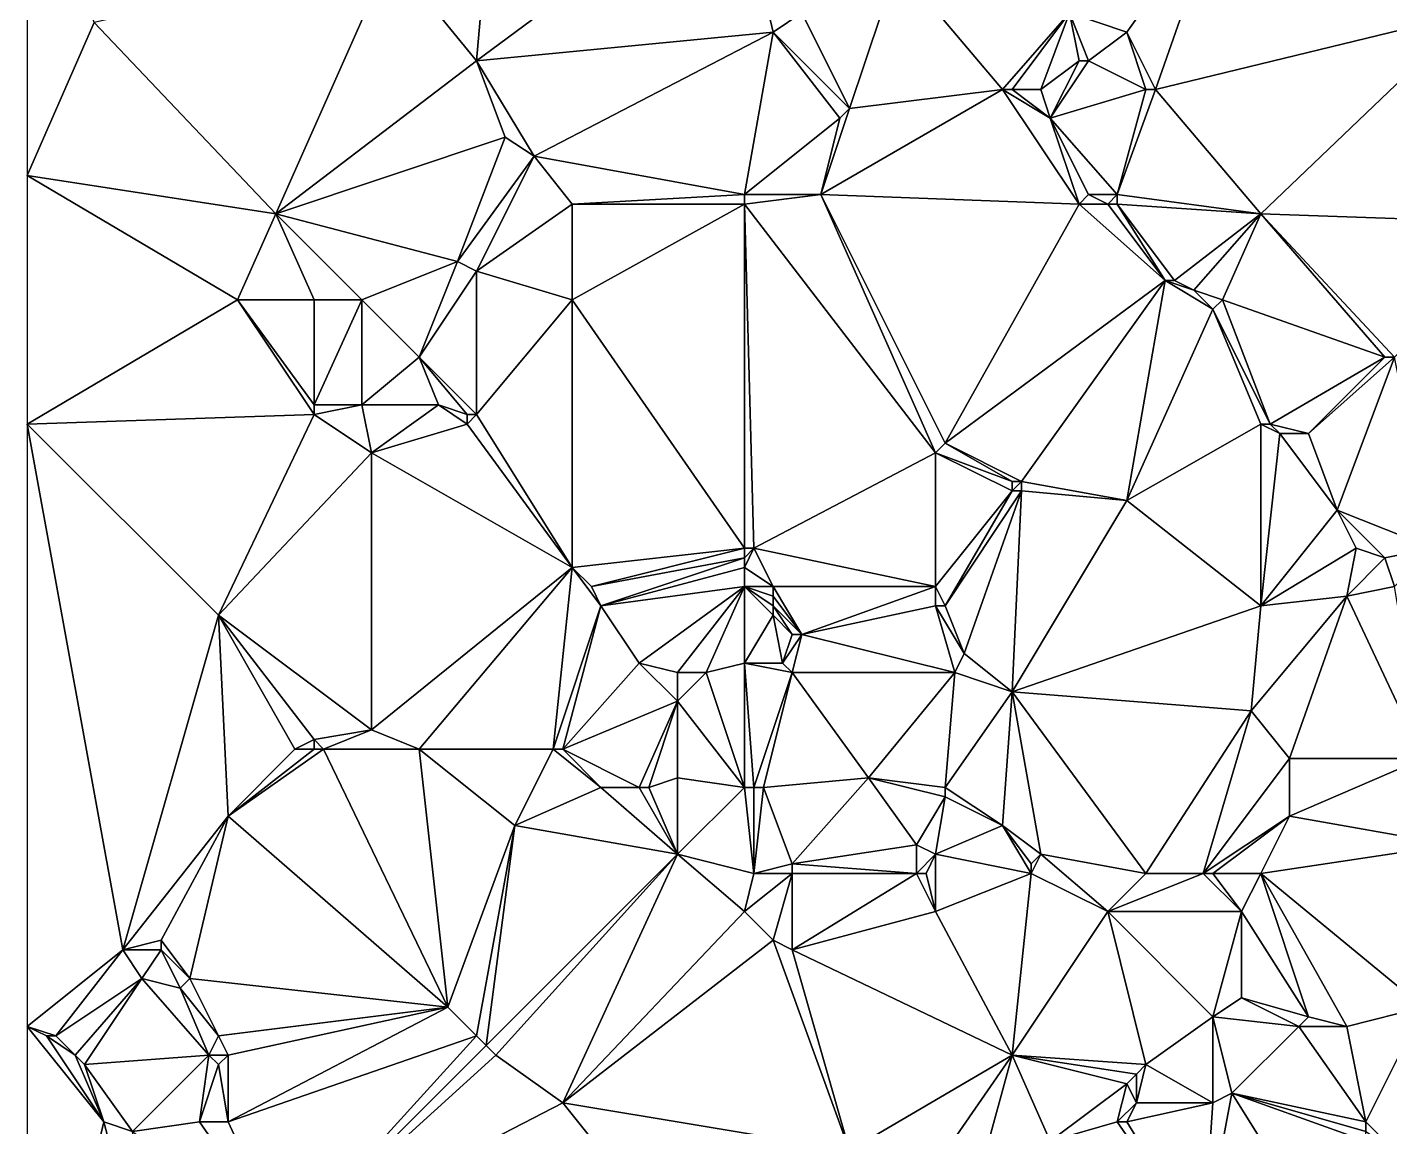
# Model space of a CAD drawing. Extents: x 2679276 to 2679656, y 1246784 to 1247152.
# Drawn here: x 2679276.2 to 2679347.5, y 1246981.5 to 1247039 of the extents above; entities that cross this region are included whole.
import ezdxf

# ---------------------------------------------------------------- set-up
doc = ezdxf.new("R2010")
doc.units = 0

msp = doc.modelspace()

# ---------------------------------------------------------------- linework, layer by layer
for points in [[(2679279.75, 1247039.25, 456.364), (2679276.25, 1247049.25, 454.935), (2679276.25, 1247031.25, 457.599)], [(2679299.75, 1247037.25, 454.81), (2679300.75, 1247048.75, 453.675), (2679295.25, 1247042.75, 454.853)], [(2679313.25, 1247047.25, 452.875), (2679300.75, 1247048.75, 453.675), (2679299.75, 1247037.25, 454.81)], [(2679313.25, 1247047.25, 452.875), (2679299.75, 1247037.25, 454.81), (2679315.25, 1247038.75, 452.786)], [(2679313.25, 1247047.25, 452.875), (2679315.25, 1247038.75, 452.786), (2679316.75, 1247039.75, 452.305)], [(2679333.75, 1247038.75, 450.535), (2679338.75, 1247045.75, 450.474), (2679330.75, 1247039.75, 450.543)], [(2679333.75, 1247038.75, 450.535), (2679335.25, 1247035.75, 450.456), (2679338.75, 1247045.75, 450.474)], [(2679335.25, 1247035.75, 450.456), (2679351.75, 1247039.75, 450.014), (2679338.75, 1247045.75, 450.474)], [(2679289.25, 1247029.25, 456.202), (2679295.25, 1247042.75, 454.853), (2679279.75, 1247039.25, 456.364)], [(2679299.75, 1247037.25, 454.81), (2679295.25, 1247042.75, 454.853), (2679289.25, 1247029.25, 456.202)], [(2679321.75, 1247042.25, 450.937), (2679316.75, 1247039.75, 452.305), (2679319.25, 1247034.75, 453.127)], [(2679327.25, 1247035.75, 452.398), (2679321.75, 1247042.25, 450.937), (2679319.25, 1247034.75, 453.127)], [(2679321.75, 1247042.25, 450.937), (2679327.25, 1247035.75, 452.398), (2679330.75, 1247039.75, 450.543)], [(2679315.25, 1247038.75, 452.786), (2679319.25, 1247034.75, 453.127), (2679316.75, 1247039.75, 452.305)], [(2679327.75, 1247035.75, 452.351), (2679330.75, 1247039.75, 450.543), (2679327.25, 1247035.75, 452.398)], [(2679327.75, 1247035.75, 452.351), (2679329.25, 1247035.75, 452.185), (2679330.75, 1247039.75, 450.543)], [(2679330.75, 1247039.75, 450.543), (2679329.25, 1247035.75, 452.185), (2679331.25, 1247037.25, 451.36)], [(2679331.25, 1247037.25, 451.36), (2679331.75, 1247037.25, 451.235), (2679330.75, 1247039.75, 450.543)], [(2679333.75, 1247038.75, 450.535), (2679330.75, 1247039.75, 450.543), (2679331.75, 1247037.25, 451.235)], [(2679340.75, 1247029.25, 450.413), (2679351.75, 1247039.75, 450.014), (2679335.25, 1247035.75, 450.456)], [(2679340.75, 1247029.25, 450.413), (2679354.75, 1247028.75, 449.983), (2679351.75, 1247039.75, 450.014)], [(2679279.75, 1247039.25, 456.364), (2679276.25, 1247031.25, 457.599), (2679289.25, 1247029.25, 456.202)], [(2679302.75, 1247032.25, 454.954), (2679315.25, 1247038.75, 452.786), (2679299.75, 1247037.25, 454.81)], [(2679313.75, 1247030.25, 454.367), (2679315.25, 1247038.75, 452.786), (2679302.75, 1247032.25, 454.954)], [(2679313.75, 1247030.25, 454.367), (2679318.75, 1247034.25, 453.251), (2679315.25, 1247038.75, 452.786)], [(2679319.25, 1247034.75, 453.127), (2679315.25, 1247038.75, 452.786), (2679318.75, 1247034.25, 453.251)], [(2679334.75, 1247035.75, 450.552), (2679333.75, 1247038.75, 450.535), (2679331.75, 1247037.25, 451.235)], [(2679334.75, 1247035.75, 450.552), (2679335.25, 1247035.75, 450.456), (2679333.75, 1247038.75, 450.535)], [(2679299.75, 1247037.25, 454.81), (2679289.25, 1247029.25, 456.202), (2679301.25, 1247033.25, 454.978)], [(2679302.75, 1247032.25, 454.954), (2679299.75, 1247037.25, 454.81), (2679301.25, 1247033.25, 454.978)], [(2679329.25, 1247035.75, 452.185), (2679329.75, 1247034.25, 452.347), (2679331.25, 1247037.25, 451.36)], [(2679334.75, 1247035.75, 450.552), (2679331.75, 1247037.25, 451.235), (2679329.75, 1247034.25, 452.347)], [(2679331.25, 1247037.25, 451.36), (2679329.75, 1247034.25, 452.347), (2679331.75, 1247037.25, 451.235)], [(2679317.75, 1247030.25, 453.561), (2679327.25, 1247035.75, 452.398), (2679319.25, 1247034.75, 453.127)], [(2679331.25, 1247029.75, 452.618), (2679327.25, 1247035.75, 452.398), (2679317.75, 1247030.25, 453.561)], [(2679331.25, 1247029.75, 452.618), (2679329.75, 1247034.25, 452.347), (2679327.25, 1247035.75, 452.398)], [(2679327.75, 1247035.75, 452.351), (2679327.25, 1247035.75, 452.398), (2679329.75, 1247034.25, 452.347)], [(2679329.25, 1247035.75, 452.185), (2679327.75, 1247035.75, 452.351), (2679329.75, 1247034.25, 452.347)], [(2679334.75, 1247035.75, 450.552), (2679329.75, 1247034.25, 452.347), (2679333.25, 1247030.25, 452.181)], [(2679334.75, 1247035.75, 450.552), (2679333.25, 1247030.25, 452.181), (2679335.25, 1247035.75, 450.456)], [(2679335.25, 1247035.75, 450.456), (2679333.25, 1247030.25, 452.181), (2679340.75, 1247029.25, 450.413)], [(2679317.75, 1247030.25, 453.561), (2679319.25, 1247034.75, 453.127), (2679318.75, 1247034.25, 453.251)], [(2679313.75, 1247030.25, 454.367), (2679317.75, 1247030.25, 453.561), (2679318.75, 1247034.25, 453.251)], [(2679331.75, 1247030.25, 452.49), (2679333.25, 1247030.25, 452.181), (2679329.75, 1247034.25, 452.347)], [(2679331.25, 1247029.75, 452.618), (2679331.75, 1247030.25, 452.49), (2679329.75, 1247034.25, 452.347)], [(2679301.25, 1247033.25, 454.978), (2679289.25, 1247029.25, 456.202), (2679298.75, 1247026.75, 455.319)], [(2679302.75, 1247032.25, 454.954), (2679301.25, 1247033.25, 454.978), (2679298.75, 1247026.75, 455.319)], [(2679298.75, 1247026.75, 455.319), (2679299.75, 1247026.25, 455.35), (2679302.75, 1247032.25, 454.954)], [(2679304.75, 1247029.75, 455.024), (2679302.75, 1247032.25, 454.954), (2679299.75, 1247026.25, 455.35)], [(2679302.75, 1247032.25, 454.954), (2679304.75, 1247029.75, 455.024), (2679313.75, 1247030.25, 454.367)], [(2679287.25, 1247024.75, 456.756), (2679289.25, 1247029.25, 456.202), (2679276.25, 1247031.25, 457.599)], [(2679276.25, 1247031.25, 457.599), (2679276.25, 1247018.25, 458.234), (2679287.25, 1247024.75, 456.756)], [(2679304.75, 1247024.75, 455.205), (2679304.75, 1247029.75, 455.024), (2679299.75, 1247026.25, 455.35)], [(2679313.75, 1247029.75, 454.412), (2679313.75, 1247030.25, 454.367), (2679304.75, 1247029.75, 455.024)], [(2679313.75, 1247029.75, 454.412), (2679304.75, 1247029.75, 455.024), (2679304.75, 1247024.75, 455.205)], [(2679304.75, 1247024.75, 455.205), (2679313.75, 1247011.75, 455.449), (2679313.75, 1247029.75, 454.412)], [(2679313.75, 1247029.75, 454.412), (2679317.75, 1247030.25, 453.561), (2679313.75, 1247030.25, 454.367)], [(2679313.75, 1247029.75, 454.412), (2679323.75, 1247016.75, 454.56), (2679317.75, 1247030.25, 453.561)], [(2679323.75, 1247016.75, 454.56), (2679313.75, 1247029.75, 454.412), (2679314.25, 1247011.75, 455.402)], [(2679314.25, 1247011.75, 455.402), (2679313.75, 1247029.75, 454.412), (2679313.75, 1247011.75, 455.449)], [(2679331.25, 1247029.75, 452.618), (2679317.75, 1247030.25, 453.561), (2679324.25, 1247017.25, 454.476)], [(2679324.25, 1247017.25, 454.476), (2679317.75, 1247030.25, 453.561), (2679323.75, 1247016.75, 454.56)], [(2679331.25, 1247029.75, 452.618), (2679324.25, 1247017.25, 454.476), (2679335.75, 1247025.75, 452.226)], [(2679331.75, 1247030.25, 452.49), (2679331.25, 1247029.75, 452.618), (2679332.75, 1247029.75, 452.352)], [(2679331.25, 1247029.75, 452.618), (2679335.75, 1247025.75, 452.226), (2679332.75, 1247029.75, 452.352)], [(2679331.75, 1247030.25, 452.49), (2679332.75, 1247029.75, 452.352), (2679333.25, 1247030.25, 452.181)], [(2679333.25, 1247029.75, 452.244), (2679333.25, 1247030.25, 452.181), (2679332.75, 1247029.75, 452.352)], [(2679332.75, 1247029.75, 452.352), (2679335.75, 1247025.75, 452.226), (2679333.25, 1247029.75, 452.244)], [(2679333.25, 1247029.75, 452.244), (2679340.75, 1247029.25, 450.413), (2679333.25, 1247030.25, 452.181)], [(2679340.75, 1247029.25, 450.413), (2679333.25, 1247029.75, 452.244), (2679336.25, 1247025.75, 452.158)], [(2679336.25, 1247025.75, 452.158), (2679333.25, 1247029.75, 452.244), (2679335.75, 1247025.75, 452.226)], [(2679289.25, 1247029.25, 456.202), (2679287.25, 1247024.75, 456.756), (2679291.25, 1247024.75, 455.701)], [(2679293.75, 1247024.75, 454.95), (2679298.75, 1247026.75, 455.319), (2679289.25, 1247029.25, 456.202)], [(2679293.75, 1247024.75, 454.95), (2679289.25, 1247029.25, 456.202), (2679291.25, 1247024.75, 455.701)], [(2679340.75, 1247029.25, 450.413), (2679336.25, 1247025.75, 452.158), (2679337.25, 1247025.25, 452.098)], [(2679340.75, 1247029.25, 450.413), (2679337.25, 1247025.25, 452.098), (2679338.75, 1247024.75, 451.967)], [(2679347.25, 1247021.75, 450.358), (2679340.75, 1247029.25, 450.413), (2679338.75, 1247024.75, 451.967)], [(2679347.25, 1247021.75, 450.358), (2679347.75, 1247021.75, 450.304), (2679340.75, 1247029.25, 450.413)], [(2679354.75, 1247028.75, 449.983), (2679340.75, 1247029.25, 450.413), (2679347.75, 1247021.75, 450.304)], [(2679298.75, 1247026.75, 455.319), (2679293.75, 1247024.75, 454.95), (2679296.75, 1247021.75, 455.6)], [(2679298.75, 1247026.75, 455.319), (2679296.75, 1247021.75, 455.6), (2679299.75, 1247026.25, 455.35)], [(2679296.75, 1247021.75, 455.6), (2679299.75, 1247018.75, 456.511), (2679299.75, 1247026.25, 455.35)], [(2679304.75, 1247024.75, 455.205), (2679299.75, 1247026.25, 455.35), (2679299.75, 1247018.75, 456.511)], [(2679328.25, 1247015.25, 454.344), (2679335.75, 1247025.75, 452.226), (2679324.25, 1247017.25, 454.476)], [(2679328.25, 1247015.25, 454.344), (2679333.75, 1247014.25, 453.84), (2679335.75, 1247025.75, 452.226)], [(2679333.75, 1247014.25, 453.84), (2679338.25, 1247024.25, 452.111), (2679335.75, 1247025.75, 452.226)], [(2679336.25, 1247025.75, 452.158), (2679335.75, 1247025.75, 452.226), (2679337.25, 1247025.25, 452.098)], [(2679337.25, 1247025.25, 452.098), (2679335.75, 1247025.75, 452.226), (2679338.25, 1247024.25, 452.111)], [(2679287.25, 1247024.75, 456.756), (2679276.25, 1247018.25, 458.234), (2679291.25, 1247018.75, 457.126)], [(2679287.25, 1247024.75, 456.756), (2679291.25, 1247019.25, 457.054), (2679291.25, 1247024.75, 455.701)], [(2679291.25, 1247019.25, 457.054), (2679287.25, 1247024.75, 456.756), (2679291.25, 1247018.75, 457.126)], [(2679291.25, 1247019.25, 457.054), (2679293.75, 1247024.75, 454.95), (2679291.25, 1247024.75, 455.701)], [(2679293.75, 1247024.75, 454.95), (2679291.25, 1247019.25, 457.054), (2679293.75, 1247019.25, 456.541)], [(2679293.75, 1247019.25, 456.541), (2679296.75, 1247021.75, 455.6), (2679293.75, 1247024.75, 454.95)], [(2679304.75, 1247010.75, 456.868), (2679304.75, 1247024.75, 455.205), (2679299.75, 1247018.75, 456.511)], [(2679304.75, 1247024.75, 455.205), (2679304.75, 1247010.75, 456.868), (2679313.75, 1247011.75, 455.449)], [(2679338.75, 1247024.75, 451.967), (2679337.25, 1247025.25, 452.098), (2679338.25, 1247024.25, 452.111)], [(2679338.75, 1247024.75, 451.967), (2679338.25, 1247024.25, 452.111), (2679341.25, 1247018.25, 452.72)], [(2679347.25, 1247021.75, 450.358), (2679338.75, 1247024.75, 451.967), (2679341.25, 1247018.25, 452.72)], [(2679340.75, 1247018.25, 452.746), (2679338.25, 1247024.25, 452.111), (2679333.75, 1247014.25, 453.84)], [(2679340.75, 1247018.25, 452.746), (2679341.25, 1247018.25, 452.72), (2679338.25, 1247024.25, 452.111)], [(2679296.75, 1247021.75, 455.6), (2679293.75, 1247019.25, 456.541), (2679297.75, 1247019.25, 456.287)], [(2679299.25, 1247018.75, 456.51), (2679296.75, 1247021.75, 455.6), (2679297.75, 1247019.25, 456.287)], [(2679299.25, 1247018.75, 456.51), (2679299.75, 1247018.75, 456.511), (2679296.75, 1247021.75, 455.6)], [(2679343.25, 1247017.75, 452.586), (2679347.25, 1247021.75, 450.358), (2679341.25, 1247018.25, 452.72)], [(2679343.25, 1247017.75, 452.586), (2679344.75, 1247013.75, 452.666), (2679347.75, 1247021.75, 450.304)], [(2679347.25, 1247021.75, 450.358), (2679343.25, 1247017.75, 452.586), (2679347.75, 1247021.75, 450.304)], [(2679349.75, 1247011.75, 452.106), (2679347.75, 1247021.75, 450.304), (2679344.75, 1247013.75, 452.666)], [(2679293.75, 1247019.25, 456.541), (2679291.25, 1247018.75, 457.126), (2679294.25, 1247016.75, 457.019)], [(2679291.25, 1247018.75, 457.126), (2679293.75, 1247019.25, 456.541), (2679291.25, 1247019.25, 457.054)], [(2679293.75, 1247019.25, 456.541), (2679294.25, 1247016.75, 457.019), (2679297.75, 1247019.25, 456.287)], [(2679299.25, 1247018.25, 456.565), (2679297.75, 1247019.25, 456.287), (2679294.25, 1247016.75, 457.019)], [(2679299.25, 1247018.75, 456.51), (2679297.75, 1247019.25, 456.287), (2679299.25, 1247018.25, 456.565)], [(2679286.25, 1247008.25, 458.168), (2679291.25, 1247018.75, 457.126), (2679276.25, 1247018.25, 458.234)], [(2679286.25, 1247008.25, 458.168), (2679276.25, 1247018.25, 458.234), (2679281.25, 1246990.75, 460.415)], [(2679276.25, 1246986.75, 461.567), (2679281.25, 1246990.75, 460.415), (2679276.25, 1247018.25, 458.234)], [(2679286.25, 1247008.25, 458.168), (2679294.25, 1247016.75, 457.019), (2679291.25, 1247018.75, 457.126)], [(2679299.25, 1247018.25, 456.565), (2679294.25, 1247016.75, 457.019), (2679304.75, 1247010.75, 456.868)], [(2679299.25, 1247018.25, 456.565), (2679304.75, 1247010.75, 456.868), (2679299.75, 1247018.75, 456.511)], [(2679299.25, 1247018.25, 456.565), (2679299.75, 1247018.75, 456.511), (2679299.25, 1247018.75, 456.51)], [(2679333.75, 1247014.25, 453.84), (2679340.75, 1247008.75, 453.093), (2679340.75, 1247018.25, 452.746)], [(2679341.25, 1247018.25, 452.72), (2679340.75, 1247018.25, 452.746), (2679341.75, 1247017.75, 452.75)], [(2679341.75, 1247017.75, 452.75), (2679340.75, 1247018.25, 452.746), (2679340.75, 1247008.75, 453.093)], [(2679343.25, 1247017.75, 452.586), (2679341.25, 1247018.25, 452.72), (2679341.75, 1247017.75, 452.75)], [(2679341.75, 1247017.75, 452.75), (2679340.75, 1247008.75, 453.093), (2679344.75, 1247013.75, 452.666)], [(2679343.25, 1247017.75, 452.586), (2679341.75, 1247017.75, 452.75), (2679344.75, 1247013.75, 452.666)], [(2679324.25, 1247017.25, 454.476), (2679323.75, 1247016.75, 454.56), (2679327.75, 1247015.25, 454.392)], [(2679327.75, 1247015.25, 454.392), (2679328.25, 1247015.25, 454.344), (2679324.25, 1247017.25, 454.476)], [(2679294.25, 1247002.25, 459.077), (2679294.25, 1247016.75, 457.019), (2679286.25, 1247008.25, 458.168)], [(2679294.25, 1247002.25, 459.077), (2679304.75, 1247010.75, 456.868), (2679294.25, 1247016.75, 457.019)], [(2679323.75, 1247016.75, 454.56), (2679314.25, 1247011.75, 455.402), (2679323.75, 1247009.75, 455.197)], [(2679323.75, 1247016.75, 454.56), (2679323.75, 1247009.75, 455.197), (2679327.75, 1247014.75, 454.436)], [(2679327.75, 1247014.75, 454.436), (2679327.75, 1247015.25, 454.392), (2679323.75, 1247016.75, 454.56)], [(2679324.25, 1247008.75, 455.239), (2679327.75, 1247014.75, 454.436), (2679323.75, 1247009.75, 455.197)], [(2679324.25, 1247008.75, 455.239), (2679325.25, 1247006.25, 455.323), (2679328.25, 1247014.75, 454.388)], [(2679327.75, 1247014.75, 454.436), (2679324.25, 1247008.75, 455.239), (2679328.25, 1247014.75, 454.388)], [(2679327.75, 1247004.25, 455.38), (2679328.25, 1247014.75, 454.388), (2679325.25, 1247006.25, 455.323)], [(2679328.25, 1247015.25, 454.344), (2679327.75, 1247014.75, 454.436), (2679328.25, 1247014.75, 454.388)], [(2679327.75, 1247014.75, 454.436), (2679328.25, 1247015.25, 454.344), (2679327.75, 1247015.25, 454.392)], [(2679328.25, 1247014.75, 454.388), (2679327.75, 1247004.25, 455.38), (2679333.75, 1247014.25, 453.84)], [(2679328.25, 1247015.25, 454.344), (2679328.25, 1247014.75, 454.388), (2679333.75, 1247014.25, 453.84)], [(2679340.75, 1247008.75, 453.093), (2679333.75, 1247014.25, 453.84), (2679327.75, 1247004.25, 455.38)], [(2679345.75, 1247011.75, 452.564), (2679344.75, 1247013.75, 452.666), (2679340.75, 1247008.75, 453.093)], [(2679349.75, 1247011.75, 452.106), (2679344.75, 1247013.75, 452.666), (2679347.25, 1247011.25, 452.385)], [(2679345.75, 1247011.75, 452.564), (2679347.25, 1247011.25, 452.385), (2679344.75, 1247013.75, 452.666)], [(2679304.75, 1247010.75, 456.868), (2679305.75, 1247009.75, 456.873), (2679313.75, 1247011.75, 455.449)], [(2679313.75, 1247011.25, 455.49), (2679313.75, 1247011.75, 455.449), (2679305.75, 1247009.75, 456.873)], [(2679305.75, 1247009.75, 456.873), (2679306.25, 1247008.75, 456.932), (2679313.75, 1247011.25, 455.49)], [(2679313.75, 1247010.75, 455.525), (2679313.75, 1247011.25, 455.49), (2679306.25, 1247008.75, 456.932)], [(2679314.25, 1247011.75, 455.402), (2679313.75, 1247011.75, 455.449), (2679313.75, 1247011.25, 455.49)], [(2679315.25, 1247009.75, 455.406), (2679314.25, 1247011.75, 455.402), (2679313.75, 1247010.75, 455.525)], [(2679313.75, 1247011.25, 455.49), (2679313.75, 1247010.75, 455.525), (2679314.25, 1247011.75, 455.402)], [(2679315.25, 1247009.75, 455.406), (2679323.75, 1247009.75, 455.197), (2679314.25, 1247011.75, 455.402)], [(2679345.25, 1247009.25, 452.586), (2679345.75, 1247011.75, 452.564), (2679340.75, 1247008.75, 453.093)], [(2679345.25, 1247009.25, 452.586), (2679347.25, 1247011.25, 452.385), (2679345.75, 1247011.75, 452.564)], [(2679347.75, 1247009.75, 452.38), (2679347.25, 1247011.25, 452.385), (2679345.25, 1247009.25, 452.586)], [(2679347.25, 1247011.25, 452.385), (2679347.75, 1247009.75, 452.38), (2679349.75, 1247011.75, 452.106)], [(2679294.25, 1247002.25, 459.077), (2679296.75, 1247001.25, 458.983), (2679304.75, 1247010.75, 456.868)], [(2679304.75, 1247010.75, 456.868), (2679296.75, 1247001.25, 458.983), (2679303.75, 1247001.25, 457.658)], [(2679304.75, 1247010.75, 456.868), (2679303.75, 1247001.25, 457.658), (2679306.25, 1247008.75, 456.932)], [(2679305.75, 1247009.75, 456.873), (2679304.75, 1247010.75, 456.868), (2679306.25, 1247008.75, 456.932)], [(2679313.75, 1247009.75, 455.586), (2679313.75, 1247010.75, 455.525), (2679306.25, 1247008.75, 456.932)], [(2679313.75, 1247009.75, 455.586), (2679315.25, 1247009.75, 455.406), (2679313.75, 1247010.75, 455.525)], [(2679306.25, 1247008.75, 456.932), (2679308.25, 1247005.75, 456.976), (2679313.75, 1247009.75, 455.586)], [(2679310.25, 1247005.25, 456.706), (2679313.75, 1247009.75, 455.586), (2679308.25, 1247005.75, 456.976)], [(2679310.25, 1247005.25, 456.706), (2679311.75, 1247005.25, 456.397), (2679313.75, 1247009.75, 455.586)], [(2679313.75, 1247005.75, 455.932), (2679313.75, 1247009.75, 455.586), (2679311.75, 1247005.25, 456.397)], [(2679315.25, 1247009.75, 455.406), (2679313.75, 1247009.75, 455.586), (2679315.25, 1247009.25, 455.426)], [(2679313.75, 1247009.75, 455.586), (2679315.25, 1247008.75, 455.456), (2679315.25, 1247009.25, 455.426)], [(2679315.25, 1247008.25, 455.494), (2679313.75, 1247009.75, 455.586), (2679313.75, 1247005.75, 455.932)], [(2679315.25, 1247008.75, 455.456), (2679313.75, 1247009.75, 455.586), (2679315.25, 1247008.25, 455.494)], [(2679315.25, 1247009.75, 455.406), (2679315.25, 1247009.25, 455.426), (2679316.75, 1247007.25, 455.45)], [(2679315.25, 1247009.75, 455.406), (2679316.75, 1247007.25, 455.45), (2679323.75, 1247009.75, 455.197)], [(2679323.75, 1247008.75, 455.254), (2679323.75, 1247009.75, 455.197), (2679316.75, 1247007.25, 455.45)], [(2679323.75, 1247008.75, 455.254), (2679324.25, 1247008.75, 455.239), (2679323.75, 1247009.75, 455.197)], [(2679347.75, 1247009.75, 452.38), (2679345.25, 1247009.25, 452.586), (2679349.25, 1247000.75, 453.585)], [(2679315.25, 1247009.25, 455.426), (2679315.25, 1247008.75, 455.456), (2679316.75, 1247007.25, 455.45)], [(2679340.75, 1247008.75, 453.093), (2679340.25, 1247003.25, 454.082), (2679345.25, 1247009.25, 452.586)], [(2679342.25, 1247000.75, 454.086), (2679345.25, 1247009.25, 452.586), (2679340.25, 1247003.25, 454.082)], [(2679342.25, 1247000.75, 454.086), (2679349.25, 1247000.75, 453.585), (2679345.25, 1247009.25, 452.586)], [(2679286.75, 1246997.75, 459.675), (2679286.25, 1247008.25, 458.168), (2679281.25, 1246990.75, 460.415)], [(2679290.25, 1247001.25, 459.299), (2679286.25, 1247008.25, 458.168), (2679286.75, 1246997.75, 459.675)], [(2679286.25, 1247008.25, 458.168), (2679290.25, 1247001.25, 459.299), (2679291.25, 1247001.75, 459.229)], [(2679294.25, 1247002.25, 459.077), (2679286.25, 1247008.25, 458.168), (2679291.25, 1247001.75, 459.229)], [(2679304.25, 1247001.25, 457.592), (2679306.25, 1247008.75, 456.932), (2679303.75, 1247001.25, 457.658)], [(2679306.25, 1247008.75, 456.932), (2679304.25, 1247001.25, 457.592), (2679308.25, 1247005.75, 456.976)], [(2679315.75, 1247005.75, 455.612), (2679315.25, 1247008.25, 455.494), (2679313.75, 1247005.75, 455.932)], [(2679316.25, 1247007.25, 455.486), (2679316.75, 1247007.25, 455.45), (2679315.25, 1247008.75, 455.456)], [(2679315.25, 1247008.25, 455.494), (2679316.25, 1247007.25, 455.486), (2679315.25, 1247008.75, 455.456)], [(2679315.25, 1247008.25, 455.494), (2679315.75, 1247005.75, 455.612), (2679316.25, 1247007.25, 455.486)], [(2679323.75, 1247008.75, 455.254), (2679316.75, 1247007.25, 455.45), (2679324.75, 1247005.25, 455.355)], [(2679324.75, 1247005.25, 455.355), (2679325.25, 1247006.25, 455.323), (2679323.75, 1247008.75, 455.254)], [(2679324.25, 1247008.75, 455.239), (2679323.75, 1247008.75, 455.254), (2679325.25, 1247006.25, 455.323)], [(2679340.75, 1247008.75, 453.093), (2679327.75, 1247004.25, 455.38), (2679340.25, 1247003.25, 454.082)], [(2679316.25, 1247005.25, 455.583), (2679316.75, 1247007.25, 455.45), (2679315.75, 1247005.75, 455.612)], [(2679316.25, 1247007.25, 455.486), (2679315.75, 1247005.75, 455.612), (2679316.75, 1247007.25, 455.45)], [(2679316.25, 1247005.25, 455.583), (2679324.75, 1247005.25, 455.355), (2679316.75, 1247007.25, 455.45)], [(2679327.75, 1247004.25, 455.38), (2679325.25, 1247006.25, 455.323), (2679324.75, 1247005.25, 455.355)], [(2679308.25, 1247005.75, 456.976), (2679304.25, 1247001.25, 457.592), (2679310.25, 1247003.75, 456.775)], [(2679310.25, 1247005.25, 456.706), (2679308.25, 1247005.75, 456.976), (2679310.25, 1247003.75, 456.775)], [(2679313.75, 1247005.75, 455.932), (2679311.75, 1247005.25, 456.397), (2679313.75, 1246999.25, 455.662)], [(2679315.75, 1247005.75, 455.612), (2679313.75, 1247005.75, 455.932), (2679316.25, 1247005.25, 455.583)], [(2679313.75, 1246999.25, 455.662), (2679314.25, 1246999.25, 455.606), (2679313.75, 1247005.75, 455.932)], [(2679316.25, 1247005.25, 455.583), (2679313.75, 1247005.75, 455.932), (2679314.25, 1246999.25, 455.606)], [(2679310.25, 1247005.25, 456.706), (2679310.25, 1247003.75, 456.775), (2679311.75, 1247005.25, 456.397)], [(2679310.25, 1247003.75, 456.775), (2679313.75, 1246999.25, 455.662), (2679311.75, 1247005.25, 456.397)], [(2679314.75, 1246999.25, 455.58), (2679316.25, 1247005.25, 455.583), (2679314.25, 1246999.25, 455.606)], [(2679320.25, 1246999.75, 455.638), (2679316.25, 1247005.25, 455.583), (2679314.75, 1246999.25, 455.58)], [(2679320.25, 1246999.75, 455.638), (2679324.75, 1247005.25, 455.355), (2679316.25, 1247005.25, 455.583)], [(2679324.75, 1247005.25, 455.355), (2679320.25, 1246999.75, 455.638), (2679324.25, 1246999.25, 455.516)], [(2679324.75, 1247005.25, 455.355), (2679324.25, 1246999.25, 455.516), (2679327.75, 1247004.25, 455.38)], [(2679327.25, 1246997.25, 455.427), (2679327.75, 1247004.25, 455.38), (2679324.25, 1246999.25, 455.516)], [(2679327.25, 1246997.25, 455.427), (2679329.25, 1246995.75, 455.326), (2679327.75, 1247004.25, 455.38)], [(2679334.75, 1246994.75, 454.906), (2679327.75, 1247004.25, 455.38), (2679329.25, 1246995.75, 455.326)], [(2679327.75, 1247004.25, 455.38), (2679334.75, 1246994.75, 454.906), (2679340.25, 1247003.25, 454.082)], [(2679308.25, 1246999.25, 457.441), (2679310.25, 1247003.75, 456.775), (2679304.25, 1247001.25, 457.592)], [(2679308.75, 1246999.25, 457.356), (2679310.25, 1247003.75, 456.775), (2679308.25, 1246999.25, 457.441)], [(2679308.75, 1246999.25, 457.356), (2679310.25, 1246999.75, 456.917), (2679310.25, 1247003.75, 456.775)], [(2679310.25, 1246999.75, 456.917), (2679313.75, 1246999.25, 455.662), (2679310.25, 1247003.75, 456.775)], [(2679334.75, 1246994.75, 454.906), (2679337.75, 1246994.75, 454.653), (2679340.25, 1247003.25, 454.082)], [(2679342.25, 1247000.75, 454.086), (2679340.25, 1247003.25, 454.082), (2679337.75, 1246994.75, 454.653)], [(2679294.25, 1247002.25, 459.077), (2679291.25, 1247001.75, 459.229), (2679291.75, 1247001.25, 459.266)], [(2679296.75, 1247001.25, 458.983), (2679294.25, 1247002.25, 459.077), (2679291.75, 1247001.25, 459.266)], [(2679286.75, 1246997.75, 459.675), (2679298.25, 1246987.75, 459.482), (2679291.75, 1247001.25, 459.266)], [(2679291.25, 1247001.25, 459.282), (2679286.75, 1246997.75, 459.675), (2679291.75, 1247001.25, 459.266)], [(2679290.25, 1247001.25, 459.299), (2679286.75, 1246997.75, 459.675), (2679291.25, 1247001.25, 459.282)], [(2679291.25, 1247001.25, 459.282), (2679291.25, 1247001.75, 459.229), (2679290.25, 1247001.25, 459.299)], [(2679291.25, 1247001.25, 459.282), (2679291.75, 1247001.25, 459.266), (2679291.25, 1247001.75, 459.229)], [(2679291.75, 1247001.25, 459.266), (2679298.25, 1246987.75, 459.482), (2679296.75, 1247001.25, 458.983)], [(2679296.75, 1247001.25, 458.983), (2679301.75, 1246997.25, 458.262), (2679303.75, 1247001.25, 457.658)], [(2679301.75, 1246997.25, 458.262), (2679296.75, 1247001.25, 458.983), (2679298.25, 1246987.75, 459.482)], [(2679301.75, 1246997.25, 458.262), (2679306.25, 1246999.25, 457.656), (2679303.75, 1247001.25, 457.658)], [(2679304.25, 1247001.25, 457.592), (2679303.75, 1247001.25, 457.658), (2679306.25, 1246999.25, 457.656)], [(2679306.25, 1246999.25, 457.656), (2679308.25, 1246999.25, 457.441), (2679304.25, 1247001.25, 457.592)], [(2679342.25, 1246997.75, 454.314), (2679342.25, 1247000.75, 454.086), (2679337.75, 1246994.75, 454.653)], [(2679342.25, 1246997.75, 454.314), (2679349.25, 1247000.75, 453.585), (2679342.25, 1247000.75, 454.086)], [(2679349.25, 1247000.75, 453.585), (2679342.25, 1246997.75, 454.314), (2679350.75, 1246996.25, 453.405)], [(2679308.75, 1246999.25, 457.356), (2679310.25, 1246995.75, 457.811), (2679310.25, 1246999.75, 456.917)], [(2679313.75, 1246999.25, 455.662), (2679310.25, 1246999.75, 456.917), (2679310.25, 1246995.75, 457.811)], [(2679320.25, 1246999.75, 455.638), (2679314.75, 1246999.25, 455.58), (2679316.25, 1246995.25, 456.646)], [(2679320.25, 1246999.75, 455.638), (2679316.25, 1246995.25, 456.646), (2679322.75, 1246996.25, 456.507)], [(2679324.25, 1246999.25, 455.516), (2679320.25, 1246999.75, 455.638), (2679324.25, 1246998.75, 455.585)], [(2679322.75, 1246996.25, 456.507), (2679324.25, 1246998.75, 455.585), (2679320.25, 1246999.75, 455.638)], [(2679306.25, 1246999.25, 457.656), (2679301.75, 1246997.25, 458.262), (2679310.25, 1246995.75, 457.811)], [(2679306.25, 1246999.25, 457.656), (2679310.25, 1246995.75, 457.811), (2679308.25, 1246999.25, 457.441)], [(2679310.25, 1246995.75, 457.811), (2679308.75, 1246999.25, 457.356), (2679308.25, 1246999.25, 457.441)], [(2679310.25, 1246995.75, 457.811), (2679314.25, 1246994.75, 457.261), (2679313.75, 1246999.25, 455.662)], [(2679314.25, 1246999.25, 455.606), (2679313.75, 1246999.25, 455.662), (2679314.25, 1246994.75, 457.261)], [(2679314.75, 1246999.25, 455.58), (2679314.25, 1246994.75, 457.261), (2679316.25, 1246995.25, 456.646)], [(2679314.25, 1246999.25, 455.606), (2679314.25, 1246994.75, 457.261), (2679314.75, 1246999.25, 455.58)], [(2679327.25, 1246997.25, 455.427), (2679324.25, 1246999.25, 455.516), (2679324.25, 1246998.75, 455.585)], [(2679323.75, 1246995.75, 456.544), (2679324.25, 1246998.75, 455.585), (2679322.75, 1246996.25, 456.507)], [(2679323.75, 1246995.75, 456.544), (2679327.25, 1246997.25, 455.427), (2679324.25, 1246998.75, 455.585)], [(2679286.75, 1246997.75, 459.675), (2679281.25, 1246990.75, 460.415), (2679283.25, 1246991.25, 460.142)], [(2679286.75, 1246997.75, 459.675), (2679283.25, 1246991.25, 460.142), (2679284.75, 1246989.25, 460.097)], [(2679286.75, 1246997.75, 459.675), (2679284.75, 1246989.25, 460.097), (2679298.25, 1246987.75, 459.482)], [(2679338.25, 1246994.75, 454.615), (2679342.25, 1246997.75, 454.314), (2679337.75, 1246994.75, 454.653)], [(2679342.25, 1246997.75, 454.314), (2679338.25, 1246994.75, 454.615), (2679340.75, 1246994.75, 454.423)], [(2679342.25, 1246997.75, 454.314), (2679340.75, 1246994.75, 454.423), (2679350.75, 1246996.25, 453.405)], [(2679301.75, 1246997.25, 458.262), (2679298.25, 1246987.75, 459.482), (2679299.75, 1246986.25, 459.505)], [(2679299.75, 1246986.25, 459.505), (2679300.25, 1246985.75, 459.493), (2679301.75, 1246997.25, 458.262)], [(2679310.25, 1246995.75, 457.811), (2679301.75, 1246997.25, 458.262), (2679300.25, 1246985.75, 459.493)], [(2679323.75, 1246995.75, 456.544), (2679328.75, 1246994.75, 455.394), (2679327.25, 1246997.25, 455.427)], [(2679328.75, 1246995.25, 455.383), (2679327.25, 1246997.25, 455.427), (2679328.75, 1246994.75, 455.394)], [(2679329.25, 1246995.75, 455.326), (2679327.25, 1246997.25, 455.427), (2679328.75, 1246995.25, 455.383)], [(2679322.75, 1246996.25, 456.507), (2679316.25, 1246995.25, 456.646), (2679322.75, 1246994.75, 456.931)], [(2679322.75, 1246994.75, 456.931), (2679323.75, 1246995.75, 456.544), (2679322.75, 1246996.25, 456.507)], [(2679349.25, 1246987.75, 452.813), (2679350.75, 1246996.25, 453.405), (2679340.75, 1246994.75, 454.423)], [(2679300.75, 1246985.25, 459.478), (2679310.25, 1246995.75, 457.811), (2679300.25, 1246985.75, 459.493)], [(2679300.75, 1246985.25, 459.478), (2679304.25, 1246982.75, 459.334), (2679310.25, 1246995.75, 457.811)], [(2679313.75, 1246992.75, 457.965), (2679310.25, 1246995.75, 457.811), (2679304.25, 1246982.75, 459.334)], [(2679314.25, 1246994.75, 457.261), (2679310.25, 1246995.75, 457.811), (2679313.75, 1246992.75, 457.965)], [(2679323.25, 1246994.75, 456.891), (2679323.75, 1246995.75, 456.544), (2679322.75, 1246994.75, 456.931)], [(2679323.25, 1246994.75, 456.891), (2679323.75, 1246992.75, 457.162), (2679323.75, 1246995.75, 456.544)], [(2679323.75, 1246992.75, 457.162), (2679328.75, 1246994.75, 455.394), (2679323.75, 1246995.75, 456.544)], [(2679328.75, 1246995.25, 455.383), (2679328.75, 1246994.75, 455.394), (2679329.25, 1246995.75, 455.326)], [(2679332.75, 1246992.75, 455.015), (2679329.25, 1246995.75, 455.326), (2679328.75, 1246994.75, 455.394)], [(2679332.75, 1246992.75, 455.015), (2679334.75, 1246994.75, 454.906), (2679329.25, 1246995.75, 455.326)], [(2679313.75, 1246992.75, 457.965), (2679315.25, 1246991.25, 458.072), (2679316.25, 1246994.75, 456.847)], [(2679314.25, 1246994.75, 457.261), (2679313.75, 1246992.75, 457.965), (2679316.25, 1246994.75, 456.847)], [(2679316.25, 1246994.75, 456.847), (2679316.25, 1246995.25, 456.646), (2679314.25, 1246994.75, 457.261)], [(2679315.25, 1246991.25, 458.072), (2679316.25, 1246990.75, 458.032), (2679316.25, 1246994.75, 456.847)], [(2679316.25, 1246994.75, 456.847), (2679322.75, 1246994.75, 456.931), (2679316.25, 1246995.25, 456.646)], [(2679323.75, 1246992.75, 457.162), (2679322.75, 1246994.75, 456.931), (2679316.25, 1246990.75, 458.032)], [(2679322.75, 1246994.75, 456.931), (2679316.25, 1246994.75, 456.847), (2679316.25, 1246990.75, 458.032)], [(2679322.75, 1246994.75, 456.931), (2679323.75, 1246992.75, 457.162), (2679323.25, 1246994.75, 456.891)], [(2679327.75, 1246985.25, 457.325), (2679328.75, 1246994.75, 455.394), (2679323.75, 1246992.75, 457.162)], [(2679327.75, 1246985.25, 457.325), (2679332.75, 1246992.75, 455.015), (2679328.75, 1246994.75, 455.394)], [(2679337.75, 1246994.75, 454.653), (2679332.75, 1246992.75, 455.015), (2679339.75, 1246992.75, 454.226)], [(2679332.75, 1246992.75, 455.015), (2679337.75, 1246994.75, 454.653), (2679334.75, 1246994.75, 454.906)], [(2679338.25, 1246994.75, 454.615), (2679337.75, 1246994.75, 454.653), (2679339.75, 1246992.75, 454.226)], [(2679340.75, 1246994.75, 454.423), (2679338.25, 1246994.75, 454.615), (2679339.75, 1246992.75, 454.226)], [(2679340.75, 1246994.75, 454.423), (2679339.75, 1246992.75, 454.226), (2679343.25, 1246987.25, 453.732)], [(2679343.25, 1246987.25, 453.732), (2679345.25, 1246986.75, 453.433), (2679340.75, 1246994.75, 454.423)], [(2679345.25, 1246986.75, 453.433), (2679349.25, 1246987.75, 452.813), (2679340.75, 1246994.75, 454.423)], [(2679315.25, 1246991.25, 458.072), (2679313.75, 1246992.75, 457.965), (2679304.25, 1246982.75, 459.334)], [(2679323.75, 1246992.75, 457.162), (2679316.25, 1246990.75, 458.032), (2679327.75, 1246985.25, 457.325)], [(2679332.75, 1246992.75, 455.015), (2679327.75, 1246985.25, 457.325), (2679334.75, 1246984.75, 455.593)], [(2679332.75, 1246992.75, 455.015), (2679338.25, 1246987.25, 454.592), (2679339.75, 1246992.75, 454.226)], [(2679332.75, 1246992.75, 455.015), (2679334.75, 1246984.75, 455.593), (2679338.25, 1246987.25, 454.592)], [(2679339.75, 1246988.25, 454.162), (2679339.75, 1246992.75, 454.226), (2679338.25, 1246987.25, 454.592)], [(2679339.75, 1246988.25, 454.162), (2679343.25, 1246987.25, 453.732), (2679339.75, 1246992.75, 454.226)], [(2679281.25, 1246990.75, 460.415), (2679283.25, 1246990.75, 460.175), (2679283.25, 1246991.25, 460.142)], [(2679283.25, 1246990.75, 460.175), (2679284.75, 1246989.25, 460.097), (2679283.25, 1246991.25, 460.142)], [(2679304.25, 1246982.75, 459.334), (2679319.25, 1246980.25, 458.492), (2679315.25, 1246991.25, 458.072)], [(2679316.25, 1246990.75, 458.032), (2679315.25, 1246991.25, 458.072), (2679319.25, 1246980.25, 458.492)], [(2679276.25, 1246986.75, 461.567), (2679277.75, 1246986.25, 461.486), (2679281.25, 1246990.75, 460.415)], [(2679282.25, 1246989.25, 460.422), (2679281.25, 1246990.75, 460.415), (2679277.75, 1246986.25, 461.486)], [(2679281.25, 1246990.75, 460.415), (2679282.25, 1246989.25, 460.422), (2679283.25, 1246990.75, 460.175)], [(2679282.25, 1246989.25, 460.422), (2679284.25, 1246988.75, 460.179), (2679283.25, 1246990.75, 460.175)], [(2679284.75, 1246989.25, 460.097), (2679283.25, 1246990.75, 460.175), (2679284.25, 1246988.75, 460.179)], [(2679327.75, 1246985.25, 457.325), (2679316.25, 1246990.75, 458.032), (2679319.25, 1246980.25, 458.492)], [(2679277.75, 1246986.25, 461.486), (2679278.75, 1246985.25, 461.463), (2679282.25, 1246989.25, 460.422)], [(2679278.75, 1246985.25, 461.463), (2679279.25, 1246984.75, 461.442), (2679282.25, 1246989.25, 460.422)], [(2679279.25, 1246984.75, 461.442), (2679285.75, 1246985.25, 460.188), (2679282.25, 1246989.25, 460.422)], [(2679282.25, 1246989.25, 460.422), (2679285.75, 1246985.25, 460.188), (2679284.25, 1246988.75, 460.179)], [(2679284.75, 1246989.25, 460.097), (2679284.25, 1246988.75, 460.179), (2679286.25, 1246986.25, 460.078)], [(2679286.25, 1246986.25, 460.078), (2679298.25, 1246987.75, 459.482), (2679284.75, 1246989.25, 460.097)], [(2679285.75, 1246985.25, 460.188), (2679286.25, 1246986.25, 460.078), (2679284.25, 1246988.75, 460.179)], [(2679286.25, 1246986.25, 460.078), (2679286.75, 1246985.25, 460.075), (2679298.25, 1246987.75, 459.482)], [(2679298.25, 1246987.75, 459.482), (2679286.75, 1246981.75, 460.167), (2679299.75, 1246986.25, 459.505)], [(2679286.75, 1246985.25, 460.075), (2679286.75, 1246981.75, 460.167), (2679298.25, 1246987.75, 459.482)], [(2679339.75, 1246988.25, 454.162), (2679338.25, 1246987.25, 454.592), (2679342.75, 1246986.75, 453.912)], [(2679342.75, 1246986.75, 453.912), (2679343.25, 1246987.25, 453.732), (2679339.75, 1246988.25, 454.162)], [(2679349.25, 1246987.75, 452.813), (2679345.25, 1246986.75, 453.433), (2679346.25, 1246981.75, 454.088)], [(2679346.25, 1246981.75, 454.088), (2679347.75, 1246980.25, 454.417), (2679349.25, 1246987.75, 452.813)], [(2679334.75, 1246984.75, 455.593), (2679338.25, 1246982.75, 455.913), (2679338.25, 1246987.25, 454.592)], [(2679339.25, 1246983.25, 455.719), (2679338.25, 1246987.25, 454.592), (2679338.25, 1246982.75, 455.913)], [(2679339.25, 1246983.25, 455.719), (2679342.75, 1246986.75, 453.912), (2679338.25, 1246987.25, 454.592)], [(2679342.75, 1246986.75, 453.912), (2679345.25, 1246986.75, 453.433), (2679343.25, 1246987.25, 453.732)], [(2679276.25, 1246964.75, 462.209), (2679280.25, 1246981.75, 461.541), (2679276.25, 1246986.75, 461.567)], [(2679276.25, 1246986.75, 461.567), (2679280.25, 1246981.75, 461.541), (2679277.25, 1246986.25, 461.529)], [(2679277.75, 1246986.25, 461.486), (2679276.25, 1246986.75, 461.567), (2679277.25, 1246986.25, 461.529)], [(2679278.75, 1246985.25, 461.463), (2679277.25, 1246986.25, 461.529), (2679280.25, 1246981.75, 461.541)], [(2679277.75, 1246986.25, 461.486), (2679277.25, 1246986.25, 461.529), (2679278.75, 1246985.25, 461.463)], [(2679286.75, 1246985.25, 460.075), (2679286.25, 1246986.25, 460.078), (2679285.75, 1246985.25, 460.188)], [(2679286.75, 1246981.75, 460.167), (2679289.75, 1246975.25, 460.2), (2679299.75, 1246986.25, 459.505)], [(2679299.75, 1246986.25, 459.505), (2679289.75, 1246975.25, 460.2), (2679300.25, 1246985.75, 459.493)], [(2679346.25, 1246981.75, 454.088), (2679342.75, 1246986.75, 453.912), (2679339.25, 1246983.25, 455.719)], [(2679345.25, 1246986.75, 453.433), (2679342.75, 1246986.75, 453.912), (2679346.25, 1246981.75, 454.088)], [(2679289.75, 1246975.25, 460.2), (2679300.75, 1246985.25, 459.478), (2679300.25, 1246985.75, 459.493)], [(2679278.75, 1246985.25, 461.463), (2679280.25, 1246981.75, 461.541), (2679279.25, 1246984.75, 461.442)], [(2679285.75, 1246985.25, 460.188), (2679279.25, 1246984.75, 461.442), (2679281.75, 1246981.25, 461.378)], [(2679280.25, 1246981.75, 461.541), (2679281.75, 1246981.25, 461.378), (2679279.25, 1246984.75, 461.442)], [(2679285.75, 1246985.25, 460.188), (2679281.75, 1246981.25, 461.378), (2679285.25, 1246981.75, 460.42)], [(2679285.75, 1246985.25, 460.188), (2679285.25, 1246981.75, 460.42), (2679286.25, 1246984.75, 460.148)], [(2679286.75, 1246981.75, 460.167), (2679286.25, 1246984.75, 460.148), (2679285.25, 1246981.75, 460.42)], [(2679286.75, 1246985.25, 460.075), (2679285.75, 1246985.25, 460.188), (2679286.25, 1246984.75, 460.148)], [(2679286.75, 1246981.75, 460.167), (2679286.75, 1246985.25, 460.075), (2679286.25, 1246984.75, 460.148)], [(2679300.75, 1246985.25, 459.478), (2679289.75, 1246975.25, 460.2), (2679304.25, 1246982.75, 459.334)], [(2679327.75, 1246985.25, 457.325), (2679319.25, 1246980.25, 458.492), (2679323.25, 1246978.75, 457.622)], [(2679327.75, 1246985.25, 457.325), (2679323.25, 1246978.75, 457.622), (2679326.25, 1246979.75, 457.204)], [(2679327.75, 1246985.25, 457.325), (2679326.25, 1246979.75, 457.204), (2679329.75, 1246980.75, 457.161)], [(2679327.75, 1246985.25, 457.325), (2679329.75, 1246980.75, 457.161), (2679333.75, 1246983.75, 455.877)], [(2679334.25, 1246984.25, 455.739), (2679327.75, 1246985.25, 457.325), (2679333.75, 1246983.75, 455.877)], [(2679334.25, 1246984.25, 455.739), (2679334.75, 1246984.75, 455.593), (2679327.75, 1246985.25, 457.325)], [(2679338.25, 1246982.75, 455.913), (2679334.75, 1246984.75, 455.593), (2679334.25, 1246982.75, 455.958)], [(2679334.25, 1246984.25, 455.739), (2679334.25, 1246982.75, 455.958), (2679334.75, 1246984.75, 455.593)], [(2679334.25, 1246984.25, 455.739), (2679333.75, 1246983.75, 455.877), (2679334.25, 1246982.75, 455.958)], [(2679333.25, 1246981.75, 456.112), (2679333.75, 1246983.75, 455.877), (2679329.75, 1246980.75, 457.161)], [(2679333.25, 1246981.75, 456.112), (2679334.25, 1246982.75, 455.958), (2679333.75, 1246983.75, 455.877)], [(2679310.25, 1246975.25, 459.823), (2679304.25, 1246982.75, 459.334), (2679289.75, 1246975.25, 460.2)], [(2679304.25, 1246982.75, 459.334), (2679310.25, 1246975.25, 459.823), (2679319.25, 1246980.25, 458.492)], [(2679333.75, 1246981.75, 456.072), (2679334.25, 1246982.75, 455.958), (2679333.25, 1246981.75, 456.112)], [(2679333.75, 1246981.75, 456.072), (2679338.25, 1246982.75, 455.913), (2679334.25, 1246982.75, 455.958)], [(2679338.25, 1246982.75, 455.913), (2679333.75, 1246981.75, 456.072), (2679337.75, 1246975.25, 456.604)], [(2679338.25, 1246982.75, 455.913), (2679337.75, 1246975.25, 456.604), (2679339.25, 1246983.25, 455.719)], [(2679344.25, 1246975.25, 456.335), (2679339.25, 1246983.25, 455.719), (2679337.75, 1246975.25, 456.604)], [(2679344.25, 1246975.25, 456.335), (2679346.25, 1246980.75, 454.298), (2679339.25, 1246983.25, 455.719)], [(2679346.25, 1246981.75, 454.088), (2679339.25, 1246983.25, 455.719), (2679346.25, 1246981.25, 454.181)], [(2679346.25, 1246981.25, 454.181), (2679339.25, 1246983.25, 455.719), (2679346.25, 1246980.75, 454.298)], [(2679280.25, 1246981.75, 461.541), (2679276.25, 1246964.75, 462.209), (2679283.25, 1246970.25, 461.865)], [(2679280.25, 1246981.75, 461.541), (2679283.25, 1246970.25, 461.865), (2679281.75, 1246981.25, 461.378)], [(2679281.75, 1246981.25, 461.378), (2679289.75, 1246975.25, 460.2), (2679285.25, 1246981.75, 460.42)], [(2679286.75, 1246981.75, 460.167), (2679285.25, 1246981.75, 460.42), (2679289.75, 1246975.25, 460.2)], [(2679333.25, 1246981.75, 456.112), (2679329.75, 1246980.75, 457.161), (2679337.75, 1246975.25, 456.604)], [(2679333.75, 1246981.75, 456.072), (2679333.25, 1246981.75, 456.112), (2679337.75, 1246975.25, 456.604)], [(2679346.25, 1246981.75, 454.088), (2679346.25, 1246981.25, 454.181), (2679347.75, 1246980.25, 454.417)]]:
    msp.add_3dface(points)

doc.saveas('drawing.dxf')
